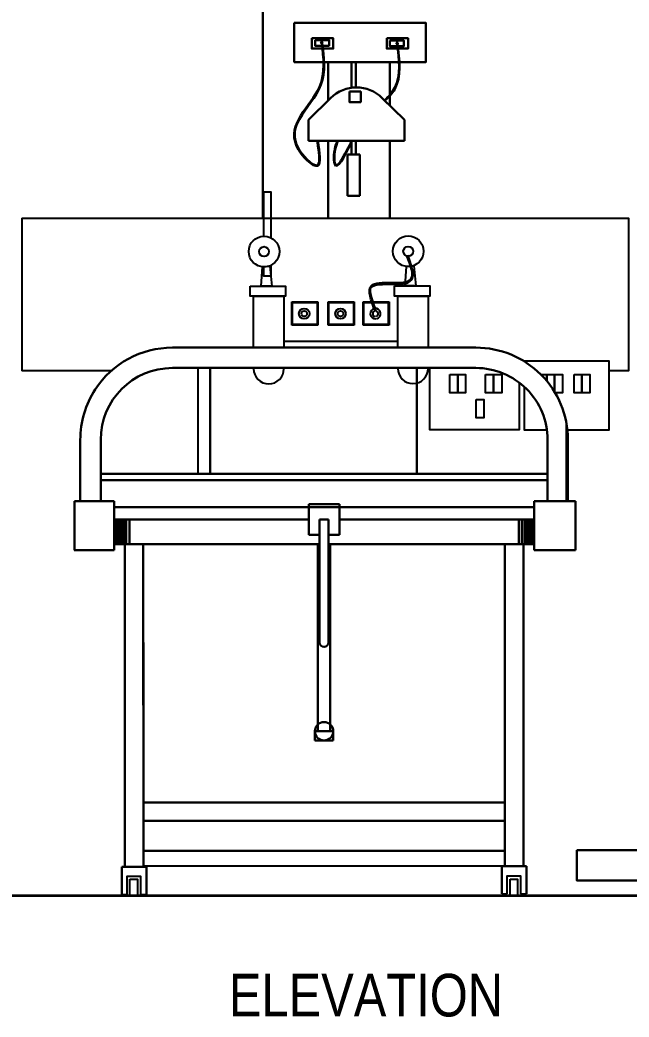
# Model space of a CAD drawing. Header units: inches. Extents: x -17070 to 527, y 504 to 2398.
# Drawn here: x -10360.279 to -10358.153, y 538.26 to 541.741 of the extents above; entities that cross this region are included whole.
import ezdxf

# ---------------------------------------------------------------- set-up
doc = ezdxf.new("R2010")
doc.units = ezdxf.units.IN
doc.linetypes.add('DASHED2', pattern=[0.375, 0.25, -0.125])
for name, color, linetype, lineweight in [('Layer1', 2, 'Continuous', 30), ('TEXT', 7, 'Continuous', 9), ('wall', 7, 'Continuous', 30)]:
    doc.layers.add(name, color=color, linetype=linetype, lineweight=lineweight)
doc.styles.add('style1', font='', dxfattribs={"height": 12})
doc.styles.get('style1').set_extended_font_data('Arial Narrow')

msp = doc.modelspace()

# ---------------------------------------------------------------- linework, layer by layer
at = {"color": 250}
for p, q in [((-10360.27249, 541.04968), (-10360.27249, 540.51611)), ((-10359.46344, 540.77653), (-10359.35781, 540.77653)), ((-10359.46344, 540.59637), (-10359.46344, 540.77653)), ((-10359.46344, 540.77653), (-10359.35781, 540.77653)), ((-10359.46344, 540.59637), (-10359.46344, 540.77653)), ((-10359.46344, 540.77653), (-10359.35781, 540.77653)), ((-10359.46344, 540.59637), (-10359.46344, 540.77653)), ((-10359.46344, 540.77653), (-10359.35781, 540.77653)), ((-10359.46344, 540.59637), (-10359.46344, 540.77653)), ((-10359.46344, 540.77653), (-10359.35781, 540.77653)), ((-10359.46344, 540.59637), (-10359.46344, 540.77653)), ((-10359.35781, 540.77653), (-10359.35781, 540.59638)), ((-10359.35781, 540.77653), (-10359.35781, 540.59638)), ((-10359.35781, 540.77653), (-10359.35781, 540.59638)), ((-10359.35781, 540.77653), (-10359.35781, 540.59638)), ((-10359.35781, 540.77653), (-10359.35781, 540.59638)), ((-10358.96035, 540.77751), (-10358.85471, 540.77751)), ((-10358.96035, 540.59735), (-10358.96035, 540.77751)), ((-10358.96035, 540.77751), (-10358.85471, 540.77751)), ((-10358.96035, 540.59735), (-10358.96035, 540.77751)), ((-10358.96035, 540.77751), (-10358.85471, 540.77751)), ((-10358.96035, 540.59735), (-10358.96035, 540.77751)), ((-10358.96035, 540.77751), (-10358.85471, 540.77751)), ((-10358.96035, 540.59735), (-10358.96035, 540.77751)), ((-10358.96035, 540.77751), (-10358.85471, 540.77751)), ((-10358.96035, 540.59735), (-10358.96035, 540.77751)), ((-10358.85471, 540.77751), (-10358.85471, 540.59736)), ((-10358.85471, 540.77751), (-10358.85471, 540.59736)), ((-10358.85471, 540.77751), (-10358.85471, 540.59736)), ((-10358.85471, 540.77751), (-10358.85471, 540.59736)), ((-10358.85471, 540.77751), (-10358.85471, 540.59736)), ((-10359.35781, 540.61992), (-10358.96035, 540.61992))]:
    msp.add_line(p, q, dxfattribs=at)
at = {"color": 7}
for p, q in [((-10359.33033, 540.67566), (-10359.33033, 540.75754)), ((-10359.33033, 540.75754), (-10359.23938, 540.75754)), ((-10359.32744, 540.67854), (-10359.32744, 540.75466)), ((-10359.32744, 540.75466), (-10359.24226, 540.75466)), ((-10359.24226, 540.75466), (-10359.24226, 540.67854)), ((-10359.23938, 540.75754), (-10359.23938, 540.67566)), ((-10359.20356, 540.67566), (-10359.20356, 540.75754)), ((-10359.20356, 540.75754), (-10359.1126, 540.75754)), ((-10359.20067, 540.67854), (-10359.20067, 540.75466)), ((-10359.20067, 540.75466), (-10359.11549, 540.75466)), ((-10359.11549, 540.75466), (-10359.11549, 540.67854)), ((-10359.1126, 540.75754), (-10359.1126, 540.67566)), ((-10359.08168, 540.75754), (-10358.99073, 540.75754)), ((-10359.08168, 540.67566), (-10359.08168, 540.75754)), ((-10359.0788, 540.75466), (-10358.99361, 540.75466)), ((-10359.0788, 540.67854), (-10359.0788, 540.75466)), ((-10358.99361, 540.75466), (-10358.99361, 540.67854)), ((-10358.99073, 540.75754), (-10358.99073, 540.67566)), ((-10359.24226, 540.67854), (-10359.32744, 540.67854)), ((-10359.11549, 540.67854), (-10359.20067, 540.67854)), ((-10358.99361, 540.67854), (-10359.0788, 540.67854)), ((-10359.23938, 540.67566), (-10359.33033, 540.67566)), ((-10359.1126, 540.67566), (-10359.20356, 540.67566)), ((-10358.99073, 540.67566), (-10359.08168, 540.67566))]:
    msp.add_line(p, q, dxfattribs=at)
at = {"color": 252}
for p, q in [((-10359.65867, 540.52624), (-10359.65867, 540.15646)), ((-10358.37304, 540.33972), (-10358.37304, 540.0617))]:
    msp.add_line(p, q, dxfattribs=at)
at = {"color": 137}
msp.add_line((-10358.58647, 538.78671), (-10359.84842, 538.78671), dxfattribs=at)
for p, q in [((-10359.92341, 538.68855), (-10359.90504, 538.68855)), ((-10359.85885, 538.68855), (-10359.8377, 538.68855)), ((-10358.59718, 538.69029), (-10358.57882, 538.69029)), ((-10358.53262, 538.69029), (-10358.51147, 538.69029))]:
    msp.add_line(p, q)
at = {"color": 250}
for points in [[(-10359.42817, 540.98628), (-10359.42817, 541.14137), (-10359.40387, 541.14137), (-10359.40387, 540.98095)], [(-10359.42817, 540.98628), (-10359.42817, 541.14137), (-10359.40387, 541.14137), (-10359.40387, 540.98095)], [(-10359.42817, 540.98628), (-10359.42817, 541.14137), (-10359.40387, 541.14137), (-10359.40387, 540.98095)], [(-10359.42817, 540.98628), (-10359.42817, 541.14137), (-10359.40387, 541.14137), (-10359.40387, 540.98095)], [(-10359.42817, 540.98628), (-10359.42817, 541.14137), (-10359.40387, 541.14137), (-10359.40387, 540.98095)], [(-10360.27249, 541.04968), (-10358.15545, 541.04968), (-10358.15545, 540.51611), (-10358.224, 540.51611)], [(-10359.40387, 540.8845), (-10359.40387, 540.8466), (-10359.42817, 540.8466), (-10359.42817, 540.8799)], [(-10359.40387, 540.8845), (-10359.40387, 540.8466), (-10359.42817, 540.8466), (-10359.42817, 540.8799)], [(-10359.40387, 540.8845), (-10359.40387, 540.8466), (-10359.42817, 540.8466), (-10359.42817, 540.8799)], [(-10359.40387, 540.8845), (-10359.40387, 540.8466), (-10359.42817, 540.8466), (-10359.42817, 540.8799)], [(-10359.40387, 540.8845), (-10359.40387, 540.8466), (-10359.42817, 540.8466), (-10359.42817, 540.8799)], [(-10358.51842, 540.54895), (-10358.51842, 540.55073), (-10358.224, 540.55073), (-10358.224, 540.30862), (-10358.36831, 540.30862)], [(-10358.51842, 540.54895), (-10358.51842, 540.55073), (-10358.224, 540.55073), (-10358.224, 540.30862), (-10358.36831, 540.30862)], [(-10358.51842, 540.54895), (-10358.51842, 540.55073), (-10358.224, 540.55073), (-10358.224, 540.30862), (-10358.36831, 540.30862)], [(-10358.51842, 540.54895), (-10358.51842, 540.55073), (-10358.224, 540.55073), (-10358.224, 540.30862), (-10358.36831, 540.30862)], [(-10358.51842, 540.54895), (-10358.51842, 540.55073), (-10358.224, 540.55073), (-10358.224, 540.30862), (-10358.36831, 540.30862)], [(-10359.96051, 540.51611), (-10360.27249, 540.51611)], [(-10358.53645, 540.47515), (-10358.53645, 540.31062), (-10358.84889, 540.31062), (-10358.84889, 540.52627)], [(-10358.53645, 540.47515), (-10358.53645, 540.31062), (-10358.84889, 540.31062), (-10358.84889, 540.52627)], [(-10358.53645, 540.47515), (-10358.53645, 540.31062), (-10358.84889, 540.31062), (-10358.84889, 540.52627)], [(-10358.53645, 540.47515), (-10358.53645, 540.31062), (-10358.84889, 540.31062), (-10358.84889, 540.52627)], [(-10358.53645, 540.47515), (-10358.53645, 540.31062), (-10358.84889, 540.31062), (-10358.84889, 540.52627)], [(-10358.46062, 540.50305), (-10358.44015, 540.50305), (-10358.44015, 540.48051)], [(-10358.46062, 540.50305), (-10358.44015, 540.50305), (-10358.44015, 540.48051)], [(-10358.46062, 540.50305), (-10358.44015, 540.50305), (-10358.44015, 540.48051)], [(-10358.46062, 540.50305), (-10358.44015, 540.50305), (-10358.44015, 540.48051)], [(-10358.46062, 540.50305), (-10358.44015, 540.50305), (-10358.44015, 540.48051)], [(-10358.44015, 540.48051), (-10358.44015, 540.50305), (-10358.41305, 540.50305), (-10358.41305, 540.43919)], [(-10358.44015, 540.48051), (-10358.44015, 540.50305), (-10358.41305, 540.50305), (-10358.41305, 540.43919)], [(-10358.44015, 540.48051), (-10358.44015, 540.50305), (-10358.41305, 540.50305), (-10358.41305, 540.43919)], [(-10358.44015, 540.48051), (-10358.44015, 540.50305), (-10358.41305, 540.50305), (-10358.41305, 540.43919)], [(-10358.44015, 540.48051), (-10358.44015, 540.50305), (-10358.41305, 540.50305), (-10358.41305, 540.43919)], [(-10358.43987, 540.30862), (-10358.51842, 540.30862), (-10358.51842, 540.46003)], [(-10358.43987, 540.30862), (-10358.51842, 540.30862), (-10358.51842, 540.46003)], [(-10358.43987, 540.30862), (-10358.51842, 540.30862), (-10358.51842, 540.46003)], [(-10358.43987, 540.30862), (-10358.51842, 540.30862), (-10358.51842, 540.46003)], [(-10358.43987, 540.30862), (-10358.51842, 540.30862), (-10358.51842, 540.46003)], [(-10359.90504, 538.68855), (-10359.90504, 538.75167), (-10359.85885, 538.75167), (-10359.85885, 538.68855)], [(-10358.57882, 538.69029), (-10358.57882, 538.75342), (-10358.53262, 538.75342), (-10358.53262, 538.69029)]]:
    msp.add_lwpolyline(points, dxfattribs=at)
for points in [[(-10359.43309, 540.87949), (-10359.40719, 540.88165), (-10359.40055, 540.81154), (-10359.43727, 540.81154)], [(-10359.43309, 540.87949), (-10359.40719, 540.88165), (-10359.40055, 540.81154), (-10359.43727, 540.81154)], [(-10359.43309, 540.87949), (-10359.40719, 540.88165), (-10359.40055, 540.81154), (-10359.43727, 540.81154)], [(-10359.43309, 540.87949), (-10359.40719, 540.88165), (-10359.40055, 540.81154), (-10359.43727, 540.81154)], [(-10359.43309, 540.87949), (-10359.40719, 540.88165), (-10359.40055, 540.81154), (-10359.43727, 540.81154)], [(-10358.92999, 540.88047), (-10358.90409, 540.88262), (-10358.89745, 540.81252), (-10358.93417, 540.81252)], [(-10358.92999, 540.88047), (-10358.90409, 540.88262), (-10358.89745, 540.81252), (-10358.93417, 540.81252)], [(-10358.92999, 540.88047), (-10358.90409, 540.88262), (-10358.89745, 540.81252), (-10358.93417, 540.81252)], [(-10358.92999, 540.88047), (-10358.90409, 540.88262), (-10358.89745, 540.81252), (-10358.93417, 540.81252)], [(-10358.92999, 540.88047), (-10358.90409, 540.88262), (-10358.89745, 540.81252), (-10358.93417, 540.81252)], [(-10359.47521, 540.81154), (-10359.35193, 540.81154), (-10359.35193, 540.77653), (-10359.47521, 540.77653)], [(-10359.47521, 540.81154), (-10359.35193, 540.81154), (-10359.35193, 540.77653), (-10359.47521, 540.77653)], [(-10359.47521, 540.81154), (-10359.35193, 540.81154), (-10359.35193, 540.77653), (-10359.47521, 540.77653)], [(-10359.47521, 540.81154), (-10359.35193, 540.81154), (-10359.35193, 540.77653), (-10359.47521, 540.77653)], [(-10359.47521, 540.81154), (-10359.35193, 540.81154), (-10359.35193, 540.77653), (-10359.47521, 540.77653)], [(-10358.97211, 540.81252), (-10358.84884, 540.81252), (-10358.84884, 540.77751), (-10358.97211, 540.77751)], [(-10358.97211, 540.81252), (-10358.84884, 540.81252), (-10358.84884, 540.77751), (-10358.97211, 540.77751)], [(-10358.97211, 540.81252), (-10358.84884, 540.81252), (-10358.84884, 540.77751), (-10358.97211, 540.77751)], [(-10358.97211, 540.81252), (-10358.84884, 540.81252), (-10358.84884, 540.77751), (-10358.97211, 540.77751)], [(-10358.97211, 540.81252), (-10358.84884, 540.81252), (-10358.84884, 540.77751), (-10358.97211, 540.77751)], [(-10358.77853, 540.50305), (-10358.75143, 540.50305), (-10358.75143, 540.43919), (-10358.77853, 540.43919)], [(-10358.77853, 540.50305), (-10358.75143, 540.50305), (-10358.75143, 540.43919), (-10358.77853, 540.43919)], [(-10358.77853, 540.50305), (-10358.75143, 540.50305), (-10358.75143, 540.43919), (-10358.77853, 540.43919)], [(-10358.77853, 540.50305), (-10358.75143, 540.50305), (-10358.75143, 540.43919), (-10358.77853, 540.43919)], [(-10358.77853, 540.50305), (-10358.75143, 540.50305), (-10358.75143, 540.43919), (-10358.77853, 540.43919)], [(-10358.75143, 540.50305), (-10358.72434, 540.50305), (-10358.72434, 540.43919), (-10358.75143, 540.43919)], [(-10358.75143, 540.50305), (-10358.72434, 540.50305), (-10358.72434, 540.43919), (-10358.75143, 540.43919)], [(-10358.75143, 540.50305), (-10358.72434, 540.50305), (-10358.72434, 540.43919), (-10358.75143, 540.43919)], [(-10358.75143, 540.50305), (-10358.72434, 540.50305), (-10358.72434, 540.43919), (-10358.75143, 540.43919)], [(-10358.75143, 540.50305), (-10358.72434, 540.50305), (-10358.72434, 540.43919), (-10358.75143, 540.43919)], [(-10358.65415, 540.50305), (-10358.62706, 540.50305), (-10358.62706, 540.43919), (-10358.65415, 540.43919)], [(-10358.65415, 540.50305), (-10358.62706, 540.50305), (-10358.62706, 540.43919), (-10358.65415, 540.43919)], [(-10358.65415, 540.50305), (-10358.62706, 540.50305), (-10358.62706, 540.43919), (-10358.65415, 540.43919)], [(-10358.65415, 540.50305), (-10358.62706, 540.50305), (-10358.62706, 540.43919), (-10358.65415, 540.43919)], [(-10358.65415, 540.50305), (-10358.62706, 540.50305), (-10358.62706, 540.43919), (-10358.65415, 540.43919)], [(-10358.62497, 540.50305), (-10358.59788, 540.50305), (-10358.59788, 540.43919), (-10358.62497, 540.43919)], [(-10358.62497, 540.50305), (-10358.59788, 540.50305), (-10358.59788, 540.43919), (-10358.62497, 540.43919)], [(-10358.62497, 540.50305), (-10358.59788, 540.50305), (-10358.59788, 540.43919), (-10358.62497, 540.43919)], [(-10358.62497, 540.50305), (-10358.59788, 540.50305), (-10358.59788, 540.43919), (-10358.62497, 540.43919)], [(-10358.62497, 540.50305), (-10358.59788, 540.50305), (-10358.59788, 540.43919), (-10358.62497, 540.43919)], [(-10358.41305, 540.50305), (-10358.38595, 540.50305), (-10358.38595, 540.43919), (-10358.41305, 540.43919)], [(-10358.41305, 540.50305), (-10358.38595, 540.50305), (-10358.38595, 540.43919), (-10358.41305, 540.43919)], [(-10358.41305, 540.50305), (-10358.38595, 540.50305), (-10358.38595, 540.43919), (-10358.41305, 540.43919)], [(-10358.41305, 540.50305), (-10358.38595, 540.50305), (-10358.38595, 540.43919), (-10358.41305, 540.43919)], [(-10358.41305, 540.50305), (-10358.38595, 540.50305), (-10358.38595, 540.43919), (-10358.41305, 540.43919)], [(-10358.34495, 540.50305), (-10358.31785, 540.50305), (-10358.31785, 540.43919), (-10358.34495, 540.43919)], [(-10358.34495, 540.50305), (-10358.31785, 540.50305), (-10358.31785, 540.43919), (-10358.34495, 540.43919)], [(-10358.34495, 540.50305), (-10358.31785, 540.50305), (-10358.31785, 540.43919), (-10358.34495, 540.43919)], [(-10358.34495, 540.50305), (-10358.31785, 540.50305), (-10358.31785, 540.43919), (-10358.34495, 540.43919)], [(-10358.34495, 540.50305), (-10358.31785, 540.50305), (-10358.31785, 540.43919), (-10358.34495, 540.43919)], [(-10358.31785, 540.50305), (-10358.29076, 540.50305), (-10358.29076, 540.43919), (-10358.31785, 540.43919)], [(-10358.31785, 540.50305), (-10358.29076, 540.50305), (-10358.29076, 540.43919), (-10358.31785, 540.43919)], [(-10358.31785, 540.50305), (-10358.29076, 540.50305), (-10358.29076, 540.43919), (-10358.31785, 540.43919)], [(-10358.31785, 540.50305), (-10358.29076, 540.50305), (-10358.29076, 540.43919), (-10358.31785, 540.43919)], [(-10358.31785, 540.50305), (-10358.29076, 540.50305), (-10358.29076, 540.43919), (-10358.31785, 540.43919)], [(-10358.68681, 540.41629), (-10358.65971, 540.41629), (-10358.65971, 540.35242), (-10358.68681, 540.35242)], [(-10358.68681, 540.41629), (-10358.65971, 540.41629), (-10358.65971, 540.35242), (-10358.68681, 540.35242)], [(-10358.68681, 540.41629), (-10358.65971, 540.41629), (-10358.65971, 540.35242), (-10358.68681, 540.35242)], [(-10358.68681, 540.41629), (-10358.65971, 540.41629), (-10358.65971, 540.35242), (-10358.68681, 540.35242)], [(-10358.68681, 540.41629), (-10358.65971, 540.41629), (-10358.65971, 540.35242), (-10358.68681, 540.35242)], [(-10359.89504, 538.74167), (-10359.86885, 538.74167), (-10359.86885, 538.68477), (-10359.89504, 538.68477)], [(-10358.56882, 538.74163), (-10358.54262, 538.74163), (-10358.54262, 538.68472), (-10358.56882, 538.68472)]]:
    msp.add_lwpolyline(points, close=True, dxfattribs=at)
for centre, radius in [((-10359.42718, 540.93273), 0.05356), ((-10359.42718, 540.93273), 0.05356), ((-10359.42718, 540.93273), 0.05356), ((-10359.42718, 540.93273), 0.05356), ((-10359.42718, 540.93273), 0.05356), ((-10358.92408, 540.9337), 0.05356), ((-10358.92408, 540.9337), 0.05356), ((-10358.92408, 540.9337), 0.05356), ((-10358.92408, 540.9337), 0.05356), ((-10358.92408, 540.9337), 0.05356), ((-10359.42718, 540.93273), 0.01715), ((-10359.42718, 540.93273), 0.01715), ((-10359.42718, 540.93273), 0.01715), ((-10359.42718, 540.93273), 0.01715), ((-10359.42718, 540.93273), 0.01715), ((-10358.92408, 540.9337), 0.01715), ((-10358.92408, 540.9337), 0.01715), ((-10358.92408, 540.9337), 0.01715), ((-10358.92408, 540.9337), 0.01715), ((-10358.92408, 540.9337), 0.01715)]:
    msp.add_circle(centre, radius, dxfattribs=at)
for centre in [(-10359.41063, 540.5236), (-10359.41063, 540.5236), (-10359.41063, 540.5236), (-10359.41063, 540.5236), (-10359.41063, 540.5236), (-10358.90753, 540.52458)]:
    msp.add_arc(centre, 0.05282, 180, 0, dxfattribs=at)
at = {"color": 7}
for centre, major_axis, ratio, start_param, end_param in [((-10359.28709, 540.71589), (-0.01288, 0.01288), 0.9999999, 3.9269909, 10.2101762), ((-10359.28709, 540.71589), (-0.00676, 0.00676), 0.9999999, 3.9269909, 10.2101762), ((-10359.16032, 540.71589), (-0.01288, 0.01288), 1, 3.9269908, 10.2101761), ((-10359.16032, 540.71589), (-0.00676, 0.00676), 0.9999999, 3.9269909, 10.2101762), ((-10359.03844, 540.71589), (0.01288, 0.01288), 0.9999991, 4.1418308, 10.2725237), ((-10359.03844, 540.71589), (0.00676, 0.00676), 0.9999995, 4.2233415, 10.2162866)]:
    msp.add_ellipse(centre, major_axis=major_axis, ratio=ratio, start_param=start_param, end_param=end_param, dxfattribs=at)
at = {"color": 250}
msp.add_spline([(-10359.03988, 540.72534), (-10359.05328, 540.81309), (-10358.91505, 540.8369), (-10358.92879, 540.91722)], degree=3, dxfattribs=at)
msp.add_open_spline([(-10359.03682, 540.72653), (-10359.04691, 540.76065), (-10359.0617, 540.79464), (-10359.04458, 540.82152), (-10358.98615, 540.81816), (-10358.944, 540.81853), (-10358.91862, 540.81893), (-10358.90393, 540.85248), (-10358.90723, 540.86437), (-10358.924, 540.91999)], degree=3, knots=[0, 0, 0, 0, 0.05042714, 0.05042714, 0.10085428, 0.10085428, 0.14161938, 0.14161938, 0.1649593, 0.1649593, 0.1649593, 0.1649593], dxfattribs=at)
at = {"layer": 'Layer1', "color": 137}
for p, q in [((-10359.12223, 541.5045), (-10359.12224, 541.59413)), ((-10359.12223, 541.5045), (-10359.12224, 541.59413)), ((-10359.12223, 541.5045), (-10359.12224, 541.59413)), ((-10359.12223, 541.5045), (-10359.12224, 541.59413)), ((-10359.12223, 541.5045), (-10359.12224, 541.59413)), ((-10359.10723, 541.50568), (-10359.10724, 541.59413)), ((-10359.10723, 541.50568), (-10359.10724, 541.59413)), ((-10359.10723, 541.50568), (-10359.10724, 541.59413)), ((-10359.10723, 541.50568), (-10359.10724, 541.59413)), ((-10359.10723, 541.50568), (-10359.10724, 541.59413)), ((-10359.27232, 541.39239), (-10359.195, 541.46866)), ((-10359.27232, 541.39239), (-10359.195, 541.46866)), ((-10359.27232, 541.39239), (-10359.195, 541.46866)), ((-10359.27232, 541.39239), (-10359.195, 541.46866)), ((-10359.27232, 541.39239), (-10359.195, 541.46866)), ((-10358.93711, 541.39239), (-10359.01443, 541.46866)), ((-10358.93711, 541.39239), (-10359.01443, 541.46866)), ((-10358.93711, 541.39239), (-10359.01443, 541.46866)), ((-10358.93711, 541.39239), (-10359.01443, 541.46866)), ((-10358.93711, 541.39239), (-10359.01443, 541.46866)), ((-10359.27232, 541.31925), (-10359.27232, 541.39239)), ((-10359.27232, 541.31925), (-10359.27232, 541.39239)), ((-10359.27232, 541.31925), (-10359.27232, 541.39239)), ((-10359.27232, 541.31925), (-10359.27232, 541.39239)), ((-10359.27232, 541.31925), (-10359.27232, 541.39239)), ((-10358.93711, 541.39239), (-10358.93711, 541.31925)), ((-10358.93711, 541.39239), (-10358.93711, 541.31925)), ((-10358.93711, 541.39239), (-10358.93711, 541.31925)), ((-10358.93711, 541.39239), (-10358.93711, 541.31925)), ((-10358.93711, 541.39239), (-10358.93711, 541.31925)), ((-10358.93711, 541.31925), (-10359.27232, 541.31925)), ((-10358.93711, 541.31925), (-10359.27232, 541.31925)), ((-10358.93711, 541.31925), (-10359.27232, 541.31925)), ((-10358.93711, 541.31925), (-10359.27232, 541.31925)), ((-10358.93711, 541.31925), (-10359.27232, 541.31925)), ((-10359.12222, 541.2714), (-10359.12222, 541.31925)), ((-10359.12222, 541.2714), (-10359.12222, 541.31925)), ((-10359.12222, 541.2714), (-10359.12222, 541.31925)), ((-10359.12222, 541.2714), (-10359.12222, 541.31925)), ((-10359.12222, 541.2714), (-10359.12222, 541.31925)), ((-10359.10722, 541.2714), (-10359.10722, 541.31925)), ((-10359.10722, 541.2714), (-10359.10722, 541.31925)), ((-10359.10722, 541.2714), (-10359.10722, 541.31925)), ((-10359.10722, 541.2714), (-10359.10722, 541.31925)), ((-10359.10722, 541.2714), (-10359.10722, 541.31925)), ((-10359.13615, 541.2714), (-10359.09329, 541.2714)), ((-10359.13615, 541.2714), (-10359.13614, 541.12746)), ((-10359.13615, 541.2714), (-10359.09329, 541.2714)), ((-10359.13615, 541.2714), (-10359.13614, 541.12746)), ((-10359.13615, 541.2714), (-10359.09329, 541.2714)), ((-10359.13615, 541.2714), (-10359.13614, 541.12746)), ((-10359.13615, 541.2714), (-10359.09329, 541.2714)), ((-10359.13615, 541.2714), (-10359.13614, 541.12746)), ((-10359.13615, 541.2714), (-10359.09329, 541.2714)), ((-10359.13615, 541.2714), (-10359.13614, 541.12746)), ((-10359.09329, 541.12746), (-10359.09329, 541.2714)), ((-10359.09329, 541.12746), (-10359.09329, 541.2714)), ((-10359.09329, 541.12746), (-10359.09329, 541.2714)), ((-10359.09329, 541.12746), (-10359.09329, 541.2714)), ((-10359.09329, 541.12746), (-10359.09329, 541.2714)), ((-10359.13614, 541.12746), (-10359.09329, 541.12746)), ((-10359.13614, 541.12746), (-10359.09329, 541.12746)), ((-10359.13614, 541.12746), (-10359.09329, 541.12746)), ((-10359.13614, 541.12746), (-10359.09329, 541.12746)), ((-10359.13614, 541.12746), (-10359.09329, 541.12746)), ((-10359.74697, 540.59732), (-10358.68807, 540.59736)), ((-10359.74696, 540.52623), (-10358.68807, 540.52628)), ((-10359.61554, 540.15646), (-10359.61555, 540.52624)), ((-10359.61554, 540.15646), (-10359.61555, 540.52624)), ((-10359.61554, 540.15646), (-10359.61555, 540.52624)), ((-10359.61554, 540.15646), (-10359.61555, 540.52624)), ((-10359.61554, 540.15646), (-10359.61555, 540.52624)), ((-10358.8939, 540.15649), (-10358.89391, 540.52627)), ((-10360.06835, 540.06163), (-10360.06836, 540.2759)), ((-10359.99727, 540.06163), (-10359.99728, 540.2759)), ((-10358.43772, 540.06169), (-10358.43773, 540.27597)), ((-10358.43772, 540.06169), (-10358.43773, 540.27597)), ((-10358.43772, 540.06169), (-10358.43773, 540.27597)), ((-10358.43772, 540.06169), (-10358.43773, 540.27597)), ((-10358.43772, 540.06169), (-10358.43773, 540.27597)), ((-10358.36664, 540.0617), (-10358.36665, 540.27597)), ((-10358.36664, 540.0617), (-10358.36665, 540.27597)), ((-10358.36664, 540.0617), (-10358.36665, 540.27597)), ((-10358.36664, 540.0617), (-10358.36665, 540.27597)), ((-10358.36664, 540.0617), (-10358.36665, 540.27597)), ((-10359.35213, 540.15647), (-10359.99727, 540.15645)), ((-10359.35213, 540.15647), (-10359.06783, 540.15649)), ((-10359.35213, 540.15647), (-10359.06783, 540.15649)), ((-10359.35213, 540.15647), (-10359.06783, 540.15649)), ((-10359.35213, 540.15647), (-10359.06783, 540.15649)), ((-10359.35213, 540.15647), (-10359.06783, 540.15649)), ((-10359.06783, 540.15649), (-10358.43773, 540.15651)), ((-10359.06783, 540.15649), (-10358.43773, 540.15651)), ((-10359.06783, 540.15649), (-10358.43773, 540.15651)), ((-10359.06783, 540.15649), (-10358.43773, 540.15651)), ((-10359.06783, 540.15649), (-10358.43773, 540.15651)), ((-10359.0464, 540.13506), (-10359.99727, 540.13502)), ((-10359.0464, 540.13506), (-10359.99727, 540.13502)), ((-10359.0464, 540.13506), (-10359.99727, 540.13502)), ((-10359.0464, 540.13506), (-10359.99727, 540.13502)), ((-10359.0464, 540.13506), (-10359.99727, 540.13502)), ((-10359.0464, 540.13506), (-10358.43773, 540.13508)), ((-10359.0464, 540.13506), (-10358.43773, 540.13508)), ((-10359.0464, 540.13506), (-10358.43773, 540.13508)), ((-10359.0464, 540.13506), (-10358.43773, 540.13508)), ((-10359.0464, 540.13506), (-10358.43773, 540.13508)), ((-10359.95063, 540.06163), (-10360.0887, 540.06162)), ((-10359.95063, 540.06163), (-10360.0887, 540.06162)), ((-10359.95063, 540.06163), (-10360.0887, 540.06162)), ((-10359.95063, 540.06163), (-10360.0887, 540.06162)), ((-10359.95063, 540.06163), (-10360.0887, 540.06162)), ((-10360.0887, 540.06162), (-10360.08869, 539.89021)), ((-10359.95063, 540.06163), (-10359.95062, 539.89021)), ((-10359.95063, 540.06163), (-10359.95062, 539.89021)), ((-10359.95063, 540.06163), (-10359.95062, 539.89021)), ((-10359.95063, 540.06163), (-10359.95062, 539.89021)), ((-10359.95063, 540.06163), (-10359.95062, 539.89021)), ((-10358.33979, 540.0617), (-10358.48437, 540.06169)), ((-10358.33979, 540.0617), (-10358.48437, 540.06169)), ((-10358.33979, 540.0617), (-10358.48437, 540.06169)), ((-10358.33979, 540.0617), (-10358.48437, 540.06169)), ((-10358.33979, 540.0617), (-10358.48437, 540.06169)), ((-10358.48437, 540.06169), (-10358.48436, 539.89027)), ((-10358.48437, 540.06169), (-10358.48436, 539.89027)), ((-10358.48437, 540.06169), (-10358.48436, 539.89027)), ((-10358.48437, 540.06169), (-10358.48436, 539.89027)), ((-10358.48437, 540.06169), (-10358.48436, 539.89027)), ((-10358.33979, 540.0617), (-10358.36664, 540.0617)), ((-10358.33979, 540.0617), (-10358.36664, 540.0617)), ((-10358.33979, 540.0617), (-10358.36664, 540.0617)), ((-10358.33979, 540.0617), (-10358.36664, 540.0617)), ((-10358.33979, 540.0617), (-10358.36664, 540.0617)), ((-10358.33979, 540.0617), (-10358.33979, 539.89028)), ((-10358.33979, 540.0617), (-10358.33979, 539.89028)), ((-10358.33979, 540.0617), (-10358.33979, 539.89028)), ((-10358.33979, 540.0617), (-10358.33979, 539.89028)), ((-10358.33979, 540.0617), (-10358.33979, 539.89028)), ((-10358.48436, 540.04026), (-10359.95063, 540.0402)), ((-10358.48436, 540.04026), (-10359.95063, 540.0402)), ((-10358.48436, 540.04026), (-10359.95063, 540.0402)), ((-10358.48436, 540.04026), (-10359.95063, 540.0402)), ((-10358.48436, 540.04026), (-10359.95063, 540.0402)), ((-10359.27138, 539.94381), (-10359.27139, 540.05095)), ((-10359.27139, 540.05095), (-10359.16425, 540.05095)), ((-10359.27138, 539.94381), (-10359.27139, 540.05095)), ((-10359.27139, 540.05095), (-10359.16425, 540.05095)), ((-10359.27138, 539.94381), (-10359.27139, 540.05095)), ((-10359.27139, 540.05095), (-10359.16425, 540.05095)), ((-10359.27138, 539.94381), (-10359.27139, 540.05095)), ((-10359.27139, 540.05095), (-10359.16425, 540.05095)), ((-10359.27138, 539.94381), (-10359.27139, 540.05095)), ((-10359.27139, 540.05095), (-10359.16425, 540.05095)), ((-10359.16425, 539.94381), (-10359.16425, 540.05095)), ((-10359.16425, 539.94381), (-10359.16425, 540.05095)), ((-10359.16425, 539.94381), (-10359.16425, 540.05095)), ((-10359.16425, 539.94381), (-10359.16425, 540.05095)), ((-10359.16425, 539.94381), (-10359.16425, 540.05095)), ((-10359.16425, 539.94381), (-10359.16425, 540.05095)), ((-10359.16425, 539.94381), (-10359.16425, 540.05095)), ((-10359.16425, 539.94381), (-10359.16425, 540.05095)), ((-10359.16425, 539.94381), (-10359.16425, 540.05095)), ((-10359.16425, 539.94381), (-10359.16425, 540.05095)), ((-10359.16425, 539.94381), (-10359.16425, 540.05095)), ((-10359.16425, 539.94381), (-10359.16425, 540.05095)), ((-10359.16425, 539.94381), (-10359.16425, 540.05095)), ((-10359.16425, 539.94381), (-10359.16425, 540.05095)), ((-10359.16425, 539.94381), (-10359.16425, 540.05095)), ((-10359.95063, 539.99735), (-10359.27138, 539.99738)), ((-10359.95063, 539.99735), (-10359.27138, 539.99738)), ((-10359.95063, 539.99735), (-10359.27138, 539.99738)), ((-10359.95063, 539.99735), (-10359.27138, 539.99738)), ((-10359.95063, 539.99735), (-10359.27138, 539.99738)), ((-10359.36191, 539.99737), (-10359.95063, 539.99735)), ((-10359.95063, 539.99735), (-10359.36191, 539.99737)), ((-10359.36191, 539.99737), (-10359.95063, 539.99735)), ((-10359.95063, 539.99735), (-10359.36191, 539.99737)), ((-10359.36191, 539.99737), (-10359.95063, 539.99735)), ((-10359.95063, 539.99735), (-10359.36191, 539.99737)), ((-10359.36191, 539.99737), (-10359.95063, 539.99735)), ((-10359.95063, 539.99735), (-10359.36191, 539.99737)), ((-10359.36191, 539.99737), (-10359.95063, 539.99735)), ((-10359.95063, 539.99735), (-10359.36191, 539.99737)), ((-10359.94956, 539.91164), (-10359.94957, 539.99735)), ((-10359.94956, 539.91164), (-10359.94957, 539.99735)), ((-10359.94956, 539.91164), (-10359.94957, 539.99735)), ((-10359.94956, 539.91164), (-10359.94957, 539.99735)), ((-10359.94956, 539.91164), (-10359.94957, 539.99735)), ((-10359.94849, 539.91164), (-10359.94849, 539.99735)), ((-10359.94849, 539.91164), (-10359.94849, 539.99735)), ((-10359.94849, 539.91164), (-10359.94849, 539.99735)), ((-10359.94849, 539.91164), (-10359.94849, 539.99735)), ((-10359.94849, 539.91164), (-10359.94849, 539.99735)), ((-10359.94742, 539.91164), (-10359.94742, 539.99735)), ((-10359.94742, 539.91164), (-10359.94742, 539.99735)), ((-10359.94742, 539.91164), (-10359.94742, 539.99735)), ((-10359.94742, 539.91164), (-10359.94742, 539.99735)), ((-10359.94742, 539.91164), (-10359.94742, 539.99735)), ((-10359.94635, 539.91164), (-10359.94635, 539.99735)), ((-10359.94635, 539.91164), (-10359.94635, 539.99735)), ((-10359.94635, 539.91164), (-10359.94635, 539.99735)), ((-10359.94635, 539.91164), (-10359.94635, 539.99735)), ((-10359.94635, 539.91164), (-10359.94635, 539.99735)), ((-10359.94421, 539.91164), (-10359.94421, 539.99735)), ((-10359.94421, 539.91164), (-10359.94421, 539.99735)), ((-10359.94421, 539.91164), (-10359.94421, 539.99735)), ((-10359.94421, 539.91164), (-10359.94421, 539.99735)), ((-10359.94421, 539.91164), (-10359.94421, 539.99735)), ((-10359.94206, 539.91164), (-10359.94207, 539.99735)), ((-10359.94206, 539.91164), (-10359.94207, 539.99735)), ((-10359.94206, 539.91164), (-10359.94207, 539.99735)), ((-10359.94206, 539.91164), (-10359.94207, 539.99735)), ((-10359.94206, 539.91164), (-10359.94207, 539.99735)), ((-10359.93992, 539.91164), (-10359.93992, 539.99735)), ((-10359.93992, 539.91164), (-10359.93992, 539.99735)), ((-10359.93992, 539.91164), (-10359.93992, 539.99735)), ((-10359.93992, 539.91164), (-10359.93992, 539.99735)), ((-10359.93992, 539.91164), (-10359.93992, 539.99735)), ((-10359.93563, 539.91164), (-10359.93564, 539.99735)), ((-10359.93563, 539.91164), (-10359.93564, 539.99735)), ((-10359.93563, 539.91164), (-10359.93564, 539.99735)), ((-10359.93563, 539.91164), (-10359.93564, 539.99735)), ((-10359.93563, 539.91164), (-10359.93564, 539.99735)), ((-10359.93135, 539.91164), (-10359.93135, 539.99735)), ((-10359.93135, 539.91164), (-10359.93135, 539.99735)), ((-10359.93135, 539.91164), (-10359.93135, 539.99735)), ((-10359.93135, 539.91164), (-10359.93135, 539.99735)), ((-10359.93135, 539.91164), (-10359.93135, 539.99735)), ((-10359.92492, 539.91164), (-10359.92492, 539.99735)), ((-10359.92492, 539.91164), (-10359.92492, 539.99735)), ((-10359.92492, 539.91164), (-10359.92492, 539.99735)), ((-10359.92492, 539.91164), (-10359.92492, 539.99735)), ((-10359.92492, 539.91164), (-10359.92492, 539.99735)), ((-10359.91635, 539.91164), (-10359.91635, 539.99735)), ((-10359.91635, 539.91164), (-10359.91635, 539.99735)), ((-10359.91635, 539.91164), (-10359.91635, 539.99735)), ((-10359.91635, 539.91164), (-10359.91635, 539.99735)), ((-10359.91635, 539.91164), (-10359.91635, 539.99735)), ((-10359.90778, 539.91164), (-10359.90778, 539.99735)), ((-10359.90778, 539.91164), (-10359.90778, 539.99735)), ((-10359.90778, 539.91164), (-10359.90778, 539.99735)), ((-10359.90778, 539.91164), (-10359.90778, 539.99735)), ((-10359.90778, 539.91164), (-10359.90778, 539.99735)), ((-10359.89707, 539.91164), (-10359.89707, 539.99735)), ((-10359.89707, 539.91164), (-10359.89707, 539.99735)), ((-10359.89707, 539.91164), (-10359.89707, 539.99735)), ((-10359.89707, 539.91164), (-10359.89707, 539.99735)), ((-10359.89707, 539.91164), (-10359.89707, 539.99735)), ((-10359.27138, 539.99738), (-10359.3512, 539.99737)), ((-10359.27138, 539.99738), (-10359.3512, 539.99737)), ((-10359.27138, 539.99738), (-10359.3512, 539.99737)), ((-10359.27138, 539.99738), (-10359.3512, 539.99737)), ((-10359.27138, 539.99738), (-10359.3512, 539.99737)), ((-10359.20175, 539.99738), (-10359.23389, 539.99738)), ((-10359.23389, 539.99738), (-10359.20175, 539.99738)), ((-10359.23389, 539.99738), (-10359.23387, 539.56883)), ((-10359.20175, 539.99738), (-10359.23389, 539.99738)), ((-10359.23389, 539.99738), (-10359.20175, 539.99738)), ((-10359.23389, 539.99738), (-10359.23387, 539.56883)), ((-10359.20175, 539.99738), (-10359.23389, 539.99738)), ((-10359.23389, 539.99738), (-10359.20175, 539.99738)), ((-10359.23389, 539.99738), (-10359.23387, 539.56883)), ((-10359.20175, 539.99738), (-10359.23389, 539.99738)), ((-10359.23389, 539.99738), (-10359.20175, 539.99738)), ((-10359.23389, 539.99738), (-10359.23387, 539.56883)), ((-10359.20175, 539.99738), (-10359.23389, 539.99738)), ((-10359.23389, 539.99738), (-10359.20175, 539.99738)), ((-10359.23389, 539.99738), (-10359.23387, 539.56883)), ((-10359.20175, 539.99738), (-10359.20173, 539.56884)), ((-10359.20175, 539.99738), (-10359.20173, 539.56884)), ((-10359.20175, 539.99738), (-10359.20173, 539.56884)), ((-10359.20175, 539.99738), (-10359.20173, 539.56884)), ((-10359.20175, 539.99738), (-10359.20173, 539.56884)), ((-10358.48436, 539.99741), (-10359.16425, 539.99738)), ((-10359.16425, 539.99738), (-10358.48436, 539.99741)), ((-10358.48436, 539.99741), (-10359.16425, 539.99738)), ((-10359.16425, 539.99738), (-10358.48436, 539.99741)), ((-10358.48436, 539.99741), (-10359.16425, 539.99738)), ((-10359.16425, 539.99738), (-10358.48436, 539.99741)), ((-10358.48436, 539.99741), (-10359.16425, 539.99738)), ((-10359.16425, 539.99738), (-10358.48436, 539.99741)), ((-10358.48436, 539.99741), (-10359.16425, 539.99738)), ((-10359.16425, 539.99738), (-10358.48436, 539.99741)), ((-10358.53792, 539.9117), (-10358.53792, 539.99741)), ((-10358.53792, 539.9117), (-10358.53792, 539.99741)), ((-10358.53792, 539.9117), (-10358.53792, 539.99741)), ((-10358.53792, 539.9117), (-10358.53792, 539.99741)), ((-10358.53792, 539.9117), (-10358.53792, 539.99741)), ((-10358.5272, 539.9117), (-10358.52721, 539.99741)), ((-10358.5272, 539.9117), (-10358.52721, 539.99741)), ((-10358.5272, 539.9117), (-10358.52721, 539.99741)), ((-10358.5272, 539.9117), (-10358.52721, 539.99741)), ((-10358.5272, 539.9117), (-10358.52721, 539.99741)), ((-10358.51863, 539.9117), (-10358.51863, 539.99741)), ((-10358.51863, 539.9117), (-10358.51863, 539.99741)), ((-10358.51863, 539.9117), (-10358.51863, 539.99741)), ((-10358.51863, 539.9117), (-10358.51863, 539.99741)), ((-10358.51863, 539.9117), (-10358.51863, 539.99741)), ((-10358.51006, 539.9117), (-10358.51006, 539.99741)), ((-10358.51006, 539.9117), (-10358.51006, 539.99741)), ((-10358.51006, 539.9117), (-10358.51006, 539.99741)), ((-10358.51006, 539.9117), (-10358.51006, 539.99741)), ((-10358.51006, 539.9117), (-10358.51006, 539.99741)), ((-10358.50363, 539.9117), (-10358.50364, 539.99741)), ((-10358.50363, 539.9117), (-10358.50364, 539.99741)), ((-10358.50363, 539.9117), (-10358.50364, 539.99741)), ((-10358.50363, 539.9117), (-10358.50364, 539.99741)), ((-10358.50363, 539.9117), (-10358.50364, 539.99741)), ((-10358.49935, 539.9117), (-10358.49935, 539.99741)), ((-10358.49935, 539.9117), (-10358.49935, 539.99741)), ((-10358.49935, 539.9117), (-10358.49935, 539.99741)), ((-10358.49935, 539.9117), (-10358.49935, 539.99741)), ((-10358.49935, 539.9117), (-10358.49935, 539.99741)), ((-10358.49506, 539.9117), (-10358.49506, 539.99741)), ((-10358.49506, 539.9117), (-10358.49506, 539.99741)), ((-10358.49506, 539.9117), (-10358.49506, 539.99741)), ((-10358.49506, 539.9117), (-10358.49506, 539.99741)), ((-10358.49506, 539.9117), (-10358.49506, 539.99741)), ((-10358.49292, 539.9117), (-10358.49292, 539.99741)), ((-10358.49292, 539.9117), (-10358.49292, 539.99741)), ((-10358.49292, 539.9117), (-10358.49292, 539.99741)), ((-10358.49292, 539.9117), (-10358.49292, 539.99741)), ((-10358.49292, 539.9117), (-10358.49292, 539.99741)), ((-10358.49078, 539.9117), (-10358.49078, 539.99741)), ((-10358.49078, 539.9117), (-10358.49078, 539.99741)), ((-10358.49078, 539.9117), (-10358.49078, 539.99741)), ((-10358.49078, 539.9117), (-10358.49078, 539.99741)), ((-10358.49078, 539.9117), (-10358.49078, 539.99741)), ((-10358.48863, 539.9117), (-10358.48864, 539.99741)), ((-10358.48863, 539.9117), (-10358.48864, 539.99741)), ((-10358.48863, 539.9117), (-10358.48864, 539.99741)), ((-10358.48863, 539.9117), (-10358.48864, 539.99741)), ((-10358.48863, 539.9117), (-10358.48864, 539.99741)), ((-10358.48756, 539.9117), (-10358.48756, 539.99741)), ((-10358.48756, 539.9117), (-10358.48756, 539.99741)), ((-10358.48756, 539.9117), (-10358.48756, 539.99741)), ((-10358.48756, 539.9117), (-10358.48756, 539.99741)), ((-10358.48756, 539.9117), (-10358.48756, 539.99741)), ((-10358.48649, 539.9117), (-10358.48649, 539.99741)), ((-10358.48649, 539.9117), (-10358.48649, 539.99741)), ((-10358.48649, 539.9117), (-10358.48649, 539.99741)), ((-10358.48649, 539.9117), (-10358.48649, 539.99741)), ((-10358.48649, 539.9117), (-10358.48649, 539.99741)), ((-10358.48542, 539.9117), (-10358.48542, 539.99741)), ((-10358.48542, 539.9117), (-10358.48542, 539.99741)), ((-10358.48542, 539.9117), (-10358.48542, 539.99741)), ((-10358.48542, 539.9117), (-10358.48542, 539.99741)), ((-10358.48542, 539.9117), (-10358.48542, 539.99741)), ((-10359.27138, 539.94381), (-10359.23388, 539.94381)), ((-10359.27138, 539.94381), (-10359.23388, 539.94381)), ((-10359.27138, 539.94381), (-10359.23388, 539.94381)), ((-10359.27138, 539.94381), (-10359.23388, 539.94381)), ((-10359.27138, 539.94381), (-10359.23388, 539.94381)), ((-10359.20174, 539.94381), (-10359.16425, 539.94381)), ((-10359.20174, 539.94381), (-10359.16425, 539.94381)), ((-10359.20174, 539.94381), (-10359.16425, 539.94381)), ((-10359.20174, 539.94381), (-10359.16425, 539.94381)), ((-10359.20174, 539.94381), (-10359.16425, 539.94381)), ((-10359.95062, 539.89021), (-10360.0899, 539.89021)), ((-10359.95062, 539.89021), (-10360.0899, 539.89021)), ((-10359.95062, 539.89021), (-10360.0899, 539.89021)), ((-10359.95062, 539.89021), (-10360.0899, 539.89021)), ((-10359.95062, 539.89021), (-10360.0899, 539.89021)), ((-10359.95062, 539.89021), (-10360.08869, 539.89021)), ((-10359.95062, 539.89021), (-10360.08869, 539.89021)), ((-10359.95062, 539.89021), (-10360.08869, 539.89021)), ((-10359.95062, 539.89021), (-10360.08869, 539.89021)), ((-10359.95062, 539.89021), (-10360.08869, 539.89021)), ((-10359.23388, 539.91167), (-10359.95062, 539.91164)), ((-10359.23388, 539.91167), (-10359.95062, 539.91164)), ((-10359.23388, 539.91167), (-10359.95062, 539.91164)), ((-10359.23388, 539.91167), (-10359.95062, 539.91164)), ((-10359.23388, 539.91167), (-10359.95062, 539.91164)), ((-10359.91274, 539.91164), (-10359.91271, 539.22597)), ((-10359.91274, 539.91164), (-10359.9127, 538.78497)), ((-10359.91274, 539.91164), (-10359.91271, 539.22597)), ((-10359.91274, 539.91164), (-10359.9127, 538.78497)), ((-10359.91274, 539.91164), (-10359.91271, 539.22597)), ((-10359.91274, 539.91164), (-10359.9127, 538.78497)), ((-10359.91274, 539.91164), (-10359.91271, 539.22597)), ((-10359.91274, 539.91164), (-10359.9127, 538.78497)), ((-10359.91274, 539.91164), (-10359.91271, 539.22597)), ((-10359.91274, 539.91164), (-10359.9127, 538.78497)), ((-10359.84846, 539.91164), (-10359.84843, 539.22597)), ((-10359.84846, 539.91164), (-10359.84842, 538.78497)), ((-10359.84846, 539.91164), (-10359.84843, 539.22597)), ((-10359.84846, 539.91164), (-10359.84842, 538.78497)), ((-10359.84846, 539.91164), (-10359.84843, 539.22597)), ((-10359.84846, 539.91164), (-10359.84842, 538.78497)), ((-10359.84846, 539.91164), (-10359.84843, 539.22597)), ((-10359.84846, 539.91164), (-10359.84842, 538.78497)), ((-10359.84846, 539.91164), (-10359.84843, 539.22597)), ((-10359.84846, 539.91164), (-10359.84842, 538.78497)), ((-10359.23921, 539.25814), (-10359.23924, 539.91167)), ((-10359.23921, 539.25814), (-10359.23924, 539.91167)), ((-10359.23921, 539.25814), (-10359.23924, 539.91167)), ((-10359.23921, 539.25814), (-10359.23924, 539.91167)), ((-10359.23921, 539.25814), (-10359.23924, 539.91167)), ((-10358.48436, 539.9117), (-10359.20174, 539.91167)), ((-10358.48436, 539.9117), (-10359.20174, 539.91167)), ((-10358.48436, 539.9117), (-10359.20174, 539.91167)), ((-10358.48436, 539.9117), (-10359.20174, 539.91167)), ((-10358.48436, 539.9117), (-10359.20174, 539.91167)), ((-10359.19636, 539.25814), (-10359.19638, 539.91167)), ((-10359.19636, 539.25814), (-10359.19638, 539.91167)), ((-10359.19636, 539.25814), (-10359.19638, 539.91167)), ((-10359.19636, 539.25814), (-10359.19638, 539.91167)), ((-10359.19636, 539.25814), (-10359.19638, 539.91167)), ((-10358.58652, 539.9117), (-10358.58649, 539.22603)), ((-10358.58652, 539.9117), (-10358.58647, 538.78671)), ((-10358.58652, 539.9117), (-10358.58649, 539.22603)), ((-10358.58652, 539.9117), (-10358.58647, 538.78671)), ((-10358.58652, 539.9117), (-10358.58649, 539.22603)), ((-10358.58652, 539.9117), (-10358.58647, 538.78671)), ((-10358.58652, 539.9117), (-10358.58649, 539.22603)), ((-10358.58652, 539.9117), (-10358.58647, 538.78671)), ((-10358.58652, 539.9117), (-10358.58649, 539.22603)), ((-10358.58652, 539.9117), (-10358.58647, 538.78671)), ((-10358.52224, 539.9117), (-10358.52221, 539.22603)), ((-10358.52224, 539.9117), (-10358.52219, 538.78672)), ((-10358.52224, 539.9117), (-10358.52221, 539.22603)), ((-10358.52224, 539.9117), (-10358.52219, 538.78672)), ((-10358.52224, 539.9117), (-10358.52221, 539.22603)), ((-10358.52224, 539.9117), (-10358.52219, 538.78672)), ((-10358.52224, 539.9117), (-10358.52221, 539.22603)), ((-10358.52224, 539.9117), (-10358.52219, 538.78672)), ((-10358.52224, 539.9117), (-10358.52221, 539.22603)), ((-10358.52224, 539.9117), (-10358.52219, 538.78672)), ((-10358.33979, 539.89028), (-10358.48436, 539.89027)), ((-10358.33979, 539.89028), (-10358.48436, 539.89027)), ((-10358.33979, 539.89028), (-10358.48436, 539.89027)), ((-10358.33979, 539.89028), (-10358.48436, 539.89027)), ((-10358.33979, 539.89028), (-10358.48436, 539.89027)), ((-10359.21778, 539.25814), (-10359.24993, 539.25814)), ((-10359.24993, 539.25814), (-10359.24992, 539.226)), ((-10359.21778, 539.25814), (-10359.24993, 539.25814)), ((-10359.24993, 539.25814), (-10359.24992, 539.226)), ((-10359.21778, 539.25814), (-10359.24993, 539.25814)), ((-10359.24993, 539.25814), (-10359.24992, 539.226)), ((-10359.21778, 539.25814), (-10359.24993, 539.25814)), ((-10359.24993, 539.25814), (-10359.24992, 539.226)), ((-10359.21778, 539.25814), (-10359.24993, 539.25814)), ((-10359.24993, 539.25814), (-10359.24992, 539.226)), ((-10359.18564, 539.25814), (-10359.21778, 539.25814)), ((-10359.18564, 539.25814), (-10359.21778, 539.25814)), ((-10359.18564, 539.25814), (-10359.21778, 539.25814)), ((-10359.18564, 539.25814), (-10359.21778, 539.25814)), ((-10359.18564, 539.25814), (-10359.21778, 539.25814)), ((-10359.18564, 539.226), (-10359.18564, 539.25814)), ((-10359.18564, 539.226), (-10359.18564, 539.25814)), ((-10359.18564, 539.226), (-10359.18564, 539.25814)), ((-10359.18564, 539.226), (-10359.18564, 539.25814)), ((-10359.18564, 539.226), (-10359.18564, 539.25814)), ((-10359.24992, 539.226), (-10359.18564, 539.226)), ((-10359.18564, 539.226), (-10359.24992, 539.226)), ((-10359.24992, 539.226), (-10359.18564, 539.226)), ((-10359.18564, 539.226), (-10359.24992, 539.226)), ((-10359.24992, 539.226), (-10359.18564, 539.226)), ((-10359.18564, 539.226), (-10359.24992, 539.226)), ((-10359.24992, 539.226), (-10359.18564, 539.226)), ((-10359.18564, 539.226), (-10359.24992, 539.226)), ((-10359.24992, 539.226), (-10359.18564, 539.226)), ((-10359.18564, 539.226), (-10359.24992, 539.226)), ((-10359.19636, 539.226), (-10359.18564, 539.226)), ((-10359.19636, 539.226), (-10359.18564, 539.226)), ((-10359.19636, 539.226), (-10359.18564, 539.226)), ((-10359.19636, 539.226), (-10359.18564, 539.226)), ((-10359.19636, 539.226), (-10359.18564, 539.226)), ((-10358.58648, 539.00939), (-10359.84842, 539.00934)), ((-10358.58648, 539.00939), (-10359.84842, 539.00934)), ((-10358.58648, 539.00939), (-10359.84842, 539.00934)), ((-10358.58648, 539.00939), (-10359.84842, 539.00934)), ((-10358.58648, 539.00939), (-10359.84842, 539.00934)), ((-10358.58648, 538.94511), (-10359.84842, 538.94506)), ((-10358.58648, 538.94511), (-10359.84842, 538.94506)), ((-10358.58648, 538.94511), (-10359.84842, 538.94506)), ((-10358.58648, 538.94511), (-10359.84842, 538.94506)), ((-10358.58648, 538.94511), (-10359.84842, 538.94506)), ((-10358.58647, 538.84034), (-10359.84842, 538.84028)), ((-10359.9127, 538.78497), (-10359.92341, 538.78497)), ((-10359.92341, 538.78497), (-10359.92341, 538.68855)), ((-10359.9127, 538.78497), (-10359.84841, 538.78497)), ((-10359.8377, 538.78497), (-10359.84841, 538.78497)), ((-10359.8377, 538.78497), (-10359.8377, 538.68855)), ((-10358.58647, 538.78671), (-10358.59719, 538.78671)), ((-10358.59719, 538.78671), (-10358.59718, 538.69029)), ((-10358.58647, 538.78671), (-10358.52219, 538.78672)), ((-10358.51148, 538.78672), (-10358.52219, 538.78672)), ((-10358.51148, 538.78672), (-10358.51147, 538.69029))]:
    msp.add_line(p, q, dxfattribs=at)
for points in [[(-10359.32152, 541.73103), (-10358.86253, 541.73103), (-10358.86253, 541.59413), (-10359.32152, 541.59413)], [(-10359.32152, 541.73103), (-10358.86253, 541.73103), (-10358.86253, 541.59413), (-10359.32152, 541.59413)], [(-10359.32152, 541.73103), (-10358.86253, 541.73103), (-10358.86253, 541.59413), (-10359.32152, 541.59413)], [(-10359.32152, 541.73103), (-10358.86253, 541.73103), (-10358.86253, 541.59413), (-10359.32152, 541.59413)], [(-10359.32152, 541.73103), (-10358.86253, 541.73103), (-10358.86253, 541.59413), (-10359.32152, 541.59413)], [(-10359.26064, 541.67736), (-10359.18579, 541.67736), (-10359.18579, 541.64146), (-10359.26064, 541.64146)], [(-10359.26064, 541.67736), (-10359.18579, 541.67736), (-10359.18579, 541.64146), (-10359.26064, 541.64146)], [(-10359.26064, 541.67736), (-10359.18579, 541.67736), (-10359.18579, 541.64146), (-10359.26064, 541.64146)], [(-10359.26064, 541.67736), (-10359.18579, 541.67736), (-10359.18579, 541.64146), (-10359.26064, 541.64146)], [(-10359.26064, 541.67736), (-10359.18579, 541.67736), (-10359.18579, 541.64146), (-10359.26064, 541.64146)], [(-10359.2489, 541.67093), (-10359.2004, 541.67093), (-10359.2004, 541.65085), (-10359.2489, 541.65085)], [(-10359.2489, 541.67093), (-10359.2004, 541.67093), (-10359.2004, 541.65085), (-10359.2489, 541.65085)], [(-10359.2489, 541.67093), (-10359.2004, 541.67093), (-10359.2004, 541.65085), (-10359.2489, 541.65085)], [(-10359.2489, 541.67093), (-10359.2004, 541.67093), (-10359.2004, 541.65085), (-10359.2489, 541.65085)], [(-10359.2489, 541.67093), (-10359.2004, 541.67093), (-10359.2004, 541.65085), (-10359.2489, 541.65085)], [(-10358.99915, 541.67736), (-10358.9243, 541.67736), (-10358.9243, 541.64146), (-10358.99915, 541.64146)], [(-10358.99915, 541.67736), (-10358.9243, 541.67736), (-10358.9243, 541.64146), (-10358.99915, 541.64146)], [(-10358.99915, 541.67736), (-10358.9243, 541.67736), (-10358.9243, 541.64146), (-10358.99915, 541.64146)], [(-10358.99915, 541.67736), (-10358.9243, 541.67736), (-10358.9243, 541.64146), (-10358.99915, 541.64146)], [(-10358.99915, 541.67736), (-10358.9243, 541.67736), (-10358.9243, 541.64146), (-10358.99915, 541.64146)], [(-10358.98808, 541.66962), (-10358.93958, 541.66962), (-10358.93958, 541.64955), (-10358.98808, 541.64955)], [(-10358.98808, 541.66962), (-10358.93958, 541.66962), (-10358.93958, 541.64955), (-10358.98808, 541.64955)], [(-10358.98808, 541.66962), (-10358.93958, 541.66962), (-10358.93958, 541.64955), (-10358.98808, 541.64955)], [(-10358.98808, 541.66962), (-10358.93958, 541.66962), (-10358.93958, 541.64955), (-10358.98808, 541.64955)], [(-10358.98808, 541.66962), (-10358.93958, 541.66962), (-10358.93958, 541.64955), (-10358.98808, 541.64955)], [(-10359.1293, 541.49087), (-10359.08975, 541.49087), (-10359.08975, 541.45452), (-10359.1293, 541.45452)], [(-10359.1293, 541.49087), (-10359.08975, 541.49087), (-10359.08975, 541.45452), (-10359.1293, 541.45452)], [(-10359.1293, 541.49087), (-10359.08975, 541.49087), (-10359.08975, 541.45452), (-10359.1293, 541.45452)], [(-10359.1293, 541.49087), (-10359.08975, 541.49087), (-10359.08975, 541.45452), (-10359.1293, 541.45452)], [(-10359.1293, 541.49087), (-10359.08975, 541.49087), (-10359.08975, 541.45452), (-10359.1293, 541.45452)], [(-10358.33551, 538.84282), (-10357.44931, 538.84282), (-10357.44931, 538.73706), (-10358.33551, 538.73706)]]:
    msp.add_lwpolyline(points, close=True, dxfattribs=at)
for centre, radius in [((-10359.22605, 541.66161), 0.00272), ((-10359.22605, 541.66161), 0.00272), ((-10359.22605, 541.66161), 0.00272), ((-10359.22605, 541.66161), 0.00272), ((-10359.22605, 541.66161), 0.00272), ((-10358.9628, 541.65942), 0.00272), ((-10358.9628, 541.65942), 0.00272), ((-10358.9628, 541.65942), 0.00272), ((-10358.9628, 541.65942), 0.00272), ((-10358.9628, 541.65942), 0.00272), ((-10359.21778, 539.25814), 0.03214), ((-10359.21778, 539.25814), 0.03214), ((-10359.21778, 539.25814), 0.03214), ((-10359.21778, 539.25814), 0.03214), ((-10359.21778, 539.25814), 0.03214)]:
    msp.add_circle(centre, radius, dxfattribs=at)
for centre, radius, start, end in [((-10359.10472, 541.37714), 0.12856, 45.39005, 134.60995), ((-10359.10472, 541.37714), 0.12856, 45.39005, 134.60995), ((-10359.10472, 541.37714), 0.12856, 45.39005, 134.60995), ((-10359.10472, 541.37714), 0.12856, 45.39005, 134.60995), ((-10359.10472, 541.37714), 0.12856, 45.39005, 134.60995), ((-10359.74695, 540.27591), 0.32141, 90.00239, 146.94895), ((-10358.68806, 540.27596), 0.32141, 0.00239, 90.00239), ((-10359.74695, 540.27591), 0.25032, 90.00239, 180.00239), ((-10358.68806, 540.27596), 0.25032, 0.00239, 90.00239), ((-10359.74695, 540.27591), 0.32141, 146.94895, 180.00239), ((-10359.2178, 539.56884), 0.01607, 180.00239, 0.00239), ((-10359.2178, 539.56884), 0.01607, 180.00239, 0.00239), ((-10359.2178, 539.56884), 0.01607, 180.00239, 0.00239), ((-10359.2178, 539.56884), 0.01607, 180.00239, 0.00239), ((-10359.2178, 539.56884), 0.01607, 180.00239, 0.00239)]:
    msp.add_arc(centre, radius, start, end, dxfattribs=at)
msp.add_spline([(-10359.22605, 541.66161), (-10359.23365, 541.50778), (-10359.31366, 541.30088), (-10359.23992, 541.23191), (-10359.23992, 541.31925)], degree=3, dxfattribs=at)
msp.add_spline([(-10359.22605, 541.66161), (-10359.23365, 541.50778), (-10359.31366, 541.30088), (-10359.23992, 541.23191), (-10359.23992, 541.31925)], degree=3, dxfattribs=at)
for points, knots in [([(-10359.22392, 541.66187), (-10359.21768, 541.61157), (-10359.21133, 541.56089), (-10359.24443, 541.4722), (-10359.28168, 541.43456), (-10359.31888, 541.36732), (-10359.32658, 541.3389), (-10359.30227, 541.27749), (-10359.27012, 541.24289), (-10359.23113, 541.22682), (-10359.2322, 541.25395), (-10359.23931, 541.30214), (-10359.24067, 541.31052), (-10359.24203, 541.3189)], [0, 0, 0, 0, 0.06834304, 0.06834304, 0.12968298, 0.12968298, 0.17306949, 0.17306949, 0.2131291, 0.2131291, 0.2548949, 0.2548949, 0.26328592, 0.26328592, 0.26328592, 0.26328592]), ([(-10359.22392, 541.66187), (-10359.21768, 541.61157), (-10359.21133, 541.56089), (-10359.24443, 541.4722), (-10359.28168, 541.43456), (-10359.31888, 541.36732), (-10359.32658, 541.3389), (-10359.30227, 541.27749), (-10359.27012, 541.24289), (-10359.23113, 541.22682), (-10359.2322, 541.25395), (-10359.23931, 541.30214), (-10359.24067, 541.31052), (-10359.24203, 541.3189)], [0, 0, 0, 0, 0.06834304, 0.06834304, 0.12968298, 0.12968298, 0.17306949, 0.17306949, 0.2131291, 0.2131291, 0.2548949, 0.2548949, 0.26328592, 0.26328592, 0.26328592, 0.26328592]), ([(-10358.96365, 541.65932), (-10358.95599, 541.60352), (-10358.9465, 541.52548), (-10358.99157, 541.4745), (-10359.0068, 541.46114)], [0, 0, 0, 0, 0.07187944, 0.10033582, 0.10033582, 0.10033582, 0.10033582]), ([(-10358.96173, 541.65958), (-10358.9536, 541.6016), (-10358.94642, 541.54306), (-10358.97963, 541.48478), (-10358.99154, 541.47168), (-10359.00539, 541.45953)], [0, 0, 0, 0, 0.07468023, 0.07468023, 0.10033582, 0.10033582, 0.10033582, 0.10033582]), ([(-10359.17075, 541.31925), (-10359.17771, 541.30512), (-10359.1855, 541.27798), (-10359.18028, 541.20135), (-10359.14841, 541.25988), (-10359.12222, 541.31286)], [0.197716066, 0.197716066, 0.197716066, 0.197716066, 0.219448597, 0.235441668, 0.284905358, 0.284905358, 0.284905358, 0.284905358]), ([(-10359.17075, 541.31925), (-10359.17771, 541.30512), (-10359.1855, 541.27798), (-10359.18028, 541.20135), (-10359.14841, 541.25988), (-10359.12222, 541.31286)], [0.197716066, 0.197716066, 0.197716066, 0.197716066, 0.219448597, 0.235441668, 0.284905358, 0.284905358, 0.284905358, 0.284905358]), ([(-10359.17075, 541.31925), (-10359.17771, 541.30512), (-10359.1855, 541.27798), (-10359.18028, 541.20135), (-10359.14841, 541.25988), (-10359.12222, 541.31286)], [0.197716066, 0.197716066, 0.197716066, 0.197716066, 0.219448597, 0.235441668, 0.284905358, 0.284905358, 0.284905358, 0.284905358]), ([(-10359.17075, 541.31925), (-10359.17771, 541.30512), (-10359.1855, 541.27798), (-10359.18028, 541.20135), (-10359.14841, 541.25988), (-10359.12222, 541.31286)], [0.197716066, 0.197716066, 0.197716066, 0.197716066, 0.219448597, 0.235441668, 0.284905358, 0.284905358, 0.284905358, 0.284905358]), ([(-10359.17075, 541.31925), (-10359.17771, 541.30512), (-10359.1855, 541.27798), (-10359.18028, 541.20135), (-10359.14841, 541.25988), (-10359.12222, 541.31286)], [0.197716066, 0.197716066, 0.197716066, 0.197716066, 0.219448597, 0.235441668, 0.284905358, 0.284905358, 0.284905358, 0.284905358]), ([(-10359.16883, 541.31925), (-10359.1777, 541.30029), (-10359.18238, 541.27798), (-10359.18034, 541.2345), (-10359.17684, 541.22863), (-10359.15703, 541.25016), (-10359.14304, 541.27594), (-10359.12691, 541.30822), (-10359.12553, 541.311), (-10359.12222, 541.31925)], [0.197716066, 0.197716066, 0.197716066, 0.197716066, 0.225905527, 0.225905527, 0.254094988, 0.254094988, 0.282284449, 0.282284449, 0.284905358, 0.284905358, 0.284905358, 0.284905358])]:
    msp.add_open_spline(points, degree=3, knots=knots, dxfattribs=at)
at = {"layer": 'wall', "color": 41}
msp.add_line((-10359.43129, 544.4886), (-10359.43129, 541.04968), dxfattribs=at)
at = {"layer": 'wall', "color": 151}
for p, q in [((-10359.20287, 541.59413), (-10359.20287, 541.4609)), ((-10358.98819, 541.59413), (-10358.98819, 541.47962)), ((-10358.98819, 541.47638), (-10358.98819, 541.44278)), ((-10359.20287, 541.31925), (-10359.20287, 541.04968)), ((-10358.98819, 541.31925), (-10358.98819, 541.04968))]:
    msp.add_line(p, q, dxfattribs=at)
at = {"layer": 'wall', "lineweight": 35}
msp.add_line((-10361.22221, 538.68481), (-10355.24593, 538.68461), dxfattribs=at)

# ---------------------------------------------------------------- texts
at = {"layer": 'TEXT', "linetype": 'DASHED2', "lineweight": 0, "style": 'style1'}
msp.add_text('ELEVATION', height=0.1488, dxfattribs=at).set_placement((-10359.54981, 538.26249))

doc.saveas('drawing.dxf')
